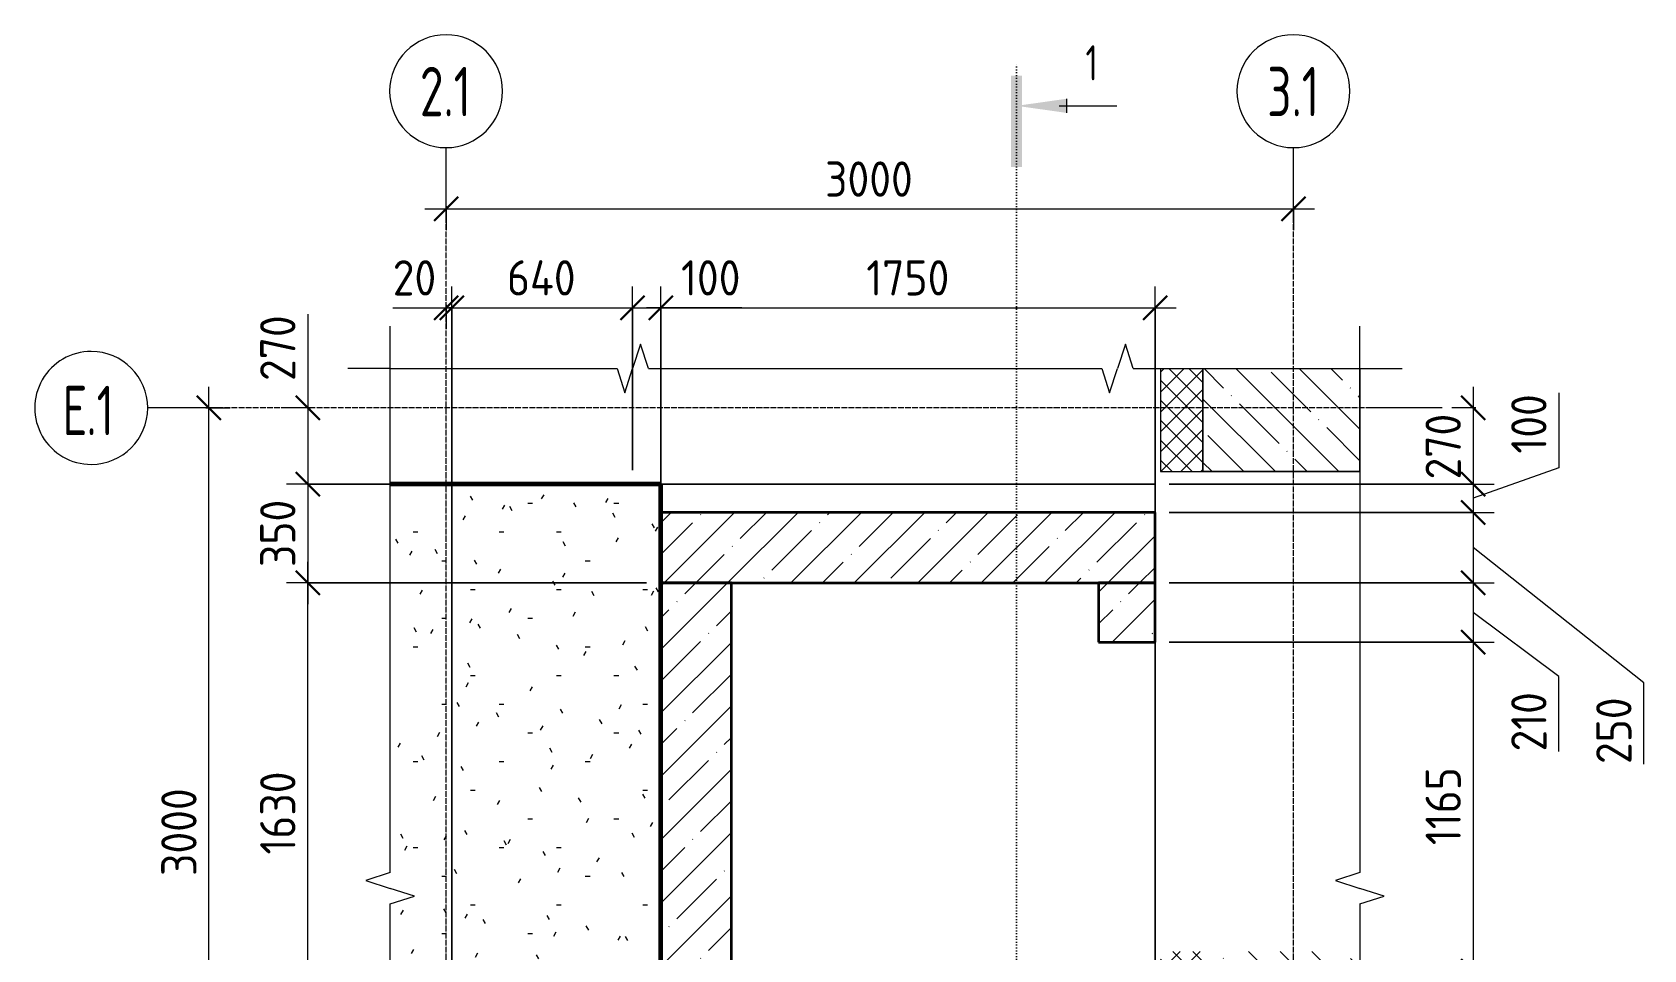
# Model space of a CAD drawing. Header units: millimetres. Extents: x 539 to 57753, y -5039 to 49726.
# Drawn here: x 10641 to 16346, y 46475 to 49726 of the extents above; entities that cross this region are included whole.
import ezdxf

# ---------------------------------------------------------------- set-up
doc = ezdxf.new("R2010")
doc.units = ezdxf.units.MM
doc.linetypes.add('02 Штрихпунктирная _20 мм_', pattern=[25, 20, -2.5, 0, -2.5])
doc.linetypes.add('04 Пунктир 10мм', pattern=[10, 0, -10])
for name, color, linetype, lineweight in [('AA_Dim', 7, 'Continuous', 9), ('AA_Dim-50', 7, 'Continuous', 9), ('AA_Linii', 7, 'Continuous', 9), ('AA_Oformlenie', 7, 'Continuous', 9), ('AA_Razrez', 7, 'Continuous', 9), ('AA_Vinoska', 7, 'Continuous', 9), ('AF_Element', 7, 'Continuous', 20), ('AF_Element_Грунт', 253, 'Continuous', 20), ('AF_Perekritie_Опалубка', 253, 'Continuous', 20), ('AF_Stena', 7, 'Continuous', 60), ('AF_Stena_Опалубка', 253, 'Continuous', 20), ('KR_Fundament', 7, 'Continuous', 20), ('Оси', 7, 'Continuous', 9)]:
    doc.layers.add(name, color=color, linetype=linetype, lineweight=lineweight)
doc.styles.add('ISOCPEUR', font='isocpeur.ttf', dxfattribs={"width": 0.7, "height": 175})
doc.styles.add('ISOCPEUR_1', font='isocpeur.ttf', dxfattribs={"width": 0.7, "height": 125})
doc.styles.add('ISOCPEUR_3', font='isocpeur.ttf', dxfattribs={"width": 0.9, "height": 125})
doc.dimstyles.new('00_Точн_3_знака__прозр_', dxfattribs={"dimscale": 304.8, "dimtxt": 124.497647, "dimasz": 0.278871, "dimexe": 0.246063, "dimexo": 0.164042, "dimgap": 0.016404, "dimtad": 1, "dimdec": 3, "dimrnd": 0.001, "dimdsep": 46, "dimtxsty": 'ISOCPEUR_3', "dimblk1": 'OBLIQUE', "dimblk2": 'OBLIQUE', "dimsah": 1, "dimcen": 0.09, "dimdle": 0.246063, "dimazin": 0, "dimtfac": 1, "dimtdec": 4, "dimtix": 1, "dimtmove": 1, "dimatfit": 3, "dimfxl": 1, "dimtvp": 1, "dimtolj": 1, "dimtzin": 0, "dimlwd": 18, "dimlwe": 18, "dimarcsym": 2})
doc.dimstyles.new('00_Точн_3_знака__прозр__1', dxfattribs={"dimscale": 304.8, "dimtxt": 124.497647, "dimasz": 0.278871, "dimexe": 0.246063, "dimexo": 0.164042, "dimgap": 0.016404, "dimtad": 1, "dimdec": 3, "dimrnd": 0.001, "dimdsep": 46, "dimtxsty": 'ISOCPEUR_3', "dimblk1": 'OBLIQUE', "dimblk2": 'OBLIQUE', "dimsah": 1, "dimcen": 0.09, "dimdle": 0.246063, "dimazin": 0, "dimtfac": 1, "dimtdec": 4, "dimtix": 1, "dimtmove": 0, "dimatfit": 3, "dimfxl": 1, "dimtvp": 1, "dimtolj": 1, "dimtzin": 0, "dimlwd": 18, "dimlwe": 18, "dimarcsym": 2})
pattern_1 = [(45, (9105.69, 0), (-112.2532, 112.2532), []), (45, (9217.94, 0), (-112.2532, 112.2532), [198.438, -39.688, 1.676, -38.011])]

# ---------------------------------------------------------------- blocks, each defined once
blk = doc.blocks.new('грунт2 - грунт1-3847967-Схема расположения вертикальных конструкций на отм_ -2_570 в_о Г_1-Е_1_2_1-3_1')
at = {"layer": 'AF_Element', "lineweight": 9}
h = blk.add_hatch(dxfattribs=at)
h.set_pattern_fill('FP_4', color=256, style=0, pattern_type=2)
h.set_pattern_definition([(0, (0, 0), (406.4, 101.6), [16.764, -288.036, 16.764, -288.036, -1625.6]), (0, (0, 0), (406.4, 101.6), [-609.6, 16.764, -592.836, 16.764, -288.036, -711.2]), (0, (0, 0), (406.4, 101.6), [-1524, 16.764, -186.436, 16.764, -491.236]), (120, (152.4, 50.8), (-291.18818, 301.15272), [16.764, -288.036, 16.764, -288.036, -1625.6]), (120, (152.4, 50.8), (-291.18818, 301.15272), [-609.6, 16.764, -592.836, 16.764, -288.036, -711.2]), (120, (152.4, 50.8), (-291.18818, 301.15272), [-1524, 16.764, -186.436, 16.764, -491.236]), (240, (203.2, 254), (-115.21182, -402.75272), [16.764, -288.036, 16.764, -288.036, -1625.6]), (240, (203.2, 254), (-115.21182, -402.75272), [-609.6, 16.764, -592.836, 16.764, -288.036, -711.2]), (240, (203.2, 254), (-115.21182, -402.75272), [-1524, 16.764, -186.436, 16.764, -491.236])])
h.paths.add_polyline_path([(3760.1, 43315), (3760.1, 48125), (2802.1, 48125), (2802.1, 46749.3), (2841.4, 46749.3), (2841.4, 46693), (2802.1, 46693), (2888.7, 46665.5), (2802.1, 46638), (2802.1, 43315), (3120.1, 43315)])
at = {"layer": 'AF_Element', "lineweight": 60}
for p, q in [((3760.1, 48125), (2802.1, 48125)), ((3760.1, 43315), (3760.1, 48125)), ((3120.1, 43315), (3760.1, 43315))]:
    blk.add_line(p, q, dxfattribs=at)
at = {"layer": 'AF_Element'}
for p in [(3760.1, 48125), (5510.1, 43315)]:
    blk.add_line(p, (5510.1, 48125), dxfattribs=at)
blk = doc.blocks.new('011_Прямоугольник обрыва _ЭлУзла_ - 011_Прямоугольник обрыва _ЭлУзла_-3702531-Схема расположения вертикальных конструкций на отм_ -2_570 в_о Г_1-Е_1_2_1-3_1')
at = {"layer": 'AA_Oformlenie'}
for p, q in [((0, -1785.4), (0, 0)), ((0, 0), (803.3, 0)), ((914.6, 0), (2519.8, 0)), ((2631.1, 0), (3433.1, 0)), ((3433.1, 0), (3433.1, -1785.4)), ((0, -5468.8), (0, -1896.7)), ((3433.1, -1896.7), (3433.1, -5468.8)), ((0, -7366.8), (0, -5580.1)), ((3433.1, -5580.1), (3433.1, -7366.8)), ((803.3, -7366.8), (0, -7366.8)), ((2519.8, -7366.8), (914.6, -7366.8)), ((3433.1, -7366.8), (2631.1, -7366.8))]:
    blk.add_line(p, q, dxfattribs=at)
blk = doc.blocks.new('Ось сетки - d_4мм-2765513-Схема расположения вертикальных конструкций на отм_ -2_570 в_о Г_1-Е_1_2_1-3_1')
at = {"layer": 'Оси'}
for start, end in [(360, 180), (360, 180), (180, 360), (180, 360)]:
    blk.add_arc((0, 0), 4, start, end, dxfattribs=at)
blk = doc.blocks.new('Разрез - Номер узла_ сзади-394133-Схема расположения вертикальных конструкций на отм_ -2_570 в_о Г_1-Е_1_2_1-3_1')
at = {"layer": 'AA_Razrez'}
for points in [[(7.33, 0.4), (7.33, -0.39), (0.87, -0.39), (0.87, 0.4)], [(3.5, -3.53), (2.5, -3.53), (3, 0)]]:
    blk.add_hatch(color=256, dxfattribs=at).paths.add_polyline_path(points)
for p, q in [((3, -3), (3, -7.1)), ((2.5, -3.53), (3.5, -3.53))]:
    blk.add_line(p, q, dxfattribs=at)
blk = doc.blocks.new('DIMBLOCK42-Схема расположения вертикальных конструкций на отм_ -2_570 в_о Г_1-Е_1_2_1-3_1')
at = {"layer": 'AA_Dim-50', "lineweight": 30}
for p, q in [((12105.8, 49100), (12148.3, 49142.5)), ((15105.8, 49100), (15148.3, 49142.5)), ((12105.8, 49100), (12063.3, 49057.5)), ((15105.8, 49100), (15063.3, 49057.5))]:
    blk.add_line(p, q, dxfattribs=at)
at = {"layer": 'AA_Dim-50', "lineweight": 18}
for p, q in [((12030.8, 49100), (15180.8, 49100)), ((12105.8, 49110.1), (12105.8, 49025)), ((12105.8, 49100), (12105.8, 49110.1)), ((15105.8, 49110.1), (15105.8, 49025)), ((15105.8, 49100), (15105.8, 49110.1))]:
    blk.add_line(p, q, dxfattribs=at)
at = {"layer": 'AA_Dim-50', "color": 0, "lineweight": 18, "insert": (13447.7, 49268.3), "char_height": 125, "width": 379.239, "attachment_point": 1, "line_spacing_factor": 1.149209, "style": 'ISOCPEUR_3'}
blk.add_mtext('3000', dxfattribs=at)
blk = doc.blocks.new('_Oblique')
at = {"color": 0, "linetype": 'ByBlock', "lineweight": -2}
blk.add_line((-0.5, -0.5), (0.5, 0.5), dxfattribs=at)
blk = doc.blocks.new('DIMBLOCK44-Схема расположения вертикальных конструкций на отм_ -2_570 в_о Г_1-Е_1_2_1-3_1')
at = {"layer": 'AA_Dim-50', "lineweight": 18}
for p, q in [((11265.8, 45395), (11265.8, 48470)), ((11255.7, 48395), (11340.8, 48395)), ((11265.8, 48395), (11255.7, 48395)), ((11255.7, 45395), (11340.8, 45395)), ((11265.8, 45395), (11255.7, 45395))]:
    blk.add_line(p, q, dxfattribs=at)
at = {"layer": 'AA_Dim-50', "lineweight": 30}
for p, q in [((11265.8, 48395), (11223.3, 48437.5)), ((11265.8, 48395), (11308.3, 48352.5)), ((11265.8, 45395), (11223.3, 45437.5)), ((11265.8, 45395), (11308.3, 45352.5))]:
    blk.add_line(p, q, dxfattribs=at)
at = {"layer": 'AA_Dim-50', "color": 0, "lineweight": 18, "insert": (11097.5, 46737), "char_height": 125, "width": 379.239, "attachment_point": 1, "rotation": 90, "line_spacing_factor": 1.149209, "style": 'ISOCPEUR_3'}
blk.add_mtext('3000', dxfattribs=at)
blk = doc.blocks.new('DIMBLOCK46-Схема расположения вертикальных конструкций на отм_ -2_570 в_о Г_1-Е_1_2_1-3_1')
at = {"layer": 'AA_Dim-50', "lineweight": 30}
for p, q in [((11615.8, 47775), (11573.3, 47817.5)), ((11615.8, 47775), (11658.3, 47732.5)), ((11615.8, 46145), (11573.3, 46187.5)), ((11615.8, 46145), (11658.3, 46102.5))]:
    blk.add_line(p, q, dxfattribs=at)
at = {"layer": 'AA_Dim-50', "lineweight": 18}
for p, q in [((11615.8, 46145), (11615.8, 47850)), ((12815.8, 47775), (11540.8, 47775)), ((11615.8, 47775), (12815.8, 47775)), ((12815.8, 46145), (11540.8, 46145)), ((11615.8, 46145), (12815.8, 46145))]:
    blk.add_line(p, q, dxfattribs=at)
at = {"layer": 'AA_Dim-50', "color": 0, "lineweight": 18, "insert": (11447.5, 46812.8), "char_height": 125, "width": 353.382, "attachment_point": 1, "rotation": 90, "line_spacing_factor": 1.149209, "style": 'ISOCPEUR_3'}
blk.add_mtext('1630', dxfattribs=at)
blk = doc.blocks.new('DIMBLOCK47-Схема расположения вертикальных конструкций на отм_ -2_570 в_о Г_1-Е_1_2_1-3_1')
at = {"layer": 'AA_Dim-50', "lineweight": 30}
for p, q in [((11615.8, 48125), (11573.3, 48167.5)), ((11615.8, 48125), (11658.3, 48082.5)), ((11615.8, 47775), (11573.3, 47817.5)), ((11615.8, 47775), (11658.3, 47732.5))]:
    blk.add_line(p, q, dxfattribs=at)
at = {"layer": 'AA_Dim-50', "lineweight": 18}
for p, q in [((11615.8, 48200), (11615.8, 47700)), ((12715.8, 48125), (11540.8, 48125)), ((11615.8, 48125), (12715.8, 48125)), ((12815.8, 47775), (11540.8, 47775)), ((11615.8, 47775), (12815.8, 47775))]:
    blk.add_line(p, q, dxfattribs=at)
at = {"layer": 'AA_Dim-50', "color": 0, "lineweight": 18, "insert": (11447.5, 47831.5), "char_height": 125, "width": 284.429, "attachment_point": 1, "rotation": 90, "line_spacing_factor": 1.149209, "style": 'ISOCPEUR_3'}
blk.add_mtext('350', dxfattribs=at)
blk = doc.blocks.new('DIMBLOCK48-Схема расположения вертикальных конструкций на отм_ -2_570 в_о Г_1-Е_1_2_1-3_1')
at = {"layer": 'AA_Dim-50', "lineweight": 18}
for p, q in [((11615.8, 48727.4), (11615.8, 48440.4)), ((11615.8, 48470), (11615.8, 48050)), ((11615.8, 48440.4), (11615.8, 48260)), ((11625.9, 48395), (11540.8, 48395)), ((11615.8, 48395), (11625.9, 48395)), ((12715.8, 48125), (11540.8, 48125)), ((11615.8, 48125), (12715.8, 48125))]:
    blk.add_line(p, q, dxfattribs=at)
at = {"layer": 'AA_Dim-50', "lineweight": 30}
for p, q in [((11615.8, 48395), (11573.3, 48437.5)), ((11615.8, 48395), (11658.3, 48352.5)), ((11615.8, 48125), (11573.3, 48167.5)), ((11615.8, 48125), (11658.3, 48082.5))]:
    blk.add_line(p, q, dxfattribs=at)
at = {"layer": 'AA_Dim-50', "color": 0, "lineweight": 18, "insert": (11447.5, 48490.4), "char_height": 125, "width": 284.429, "attachment_point": 1, "rotation": 90, "line_spacing_factor": 1.149209, "style": 'ISOCPEUR_3'}
blk.add_mtext('270', dxfattribs=at)
blk = doc.blocks.new('DIMBLOCK49-Схема расположения вертикальных конструкций на отм_ -2_570 в_о Г_1-Е_1_2_1-3_1')
at = {"layer": 'AA_Dim-50', "lineweight": 18}
for p, q in [((12865.8, 47825), (12865.8, 48825)), ((14615.8, 48075), (14615.8, 48825)), ((12790.8, 48750), (14690.8, 48750)), ((12865.8, 48750), (12865.8, 47825)), ((14615.8, 48750), (14615.8, 48075))]:
    blk.add_line(p, q, dxfattribs=at)
at = {"layer": 'AA_Dim-50', "lineweight": 30}
for p, q in [((12865.8, 48750), (12908.3, 48792.5)), ((14615.8, 48750), (14658.3, 48792.5)), ((12865.8, 48750), (12823.3, 48707.5)), ((14615.8, 48750), (14573.3, 48707.5))]:
    blk.add_line(p, q, dxfattribs=at)
at = {"layer": 'AA_Dim-50', "color": 0, "lineweight": 18, "insert": (13593.5, 48918.3), "char_height": 125, "width": 353.382, "attachment_point": 1, "line_spacing_factor": 1.149209, "style": 'ISOCPEUR_3'}
blk.add_mtext('1750', dxfattribs=at)
blk = doc.blocks.new('DIMBLOCK50-Схема расположения вертикальных конструкций на отм_ -2_570 в_о Г_1-Е_1_2_1-3_1')
at = {"layer": 'AA_Dim-50', "lineweight": 18}
for p, q in [((15741.8, 48470), (15741.8, 48125)), ((15751.9, 48395), (15666.8, 48395)), ((15741.8, 48395), (15751.9, 48395)), ((14665.8, 48125), (15816.8, 48125)), ((15741.8, 48125), (14665.8, 48125))]:
    blk.add_line(p, q, dxfattribs=at)
at = {"layer": 'AA_Dim-50', "lineweight": 30}
for p, q in [((15741.8, 48395), (15699.3, 48437.5)), ((15741.8, 48395), (15784.3, 48352.5)), ((15741.8, 48125), (15699.3, 48167.5)), ((15741.8, 48125), (15784.3, 48082.5))]:
    blk.add_line(p, q, dxfattribs=at)
at = {"layer": 'AA_Dim-50', "color": 0, "lineweight": 18, "insert": (15573.5, 48141.5), "char_height": 125, "width": 284.429, "attachment_point": 1, "rotation": 90, "line_spacing_factor": 1.149209, "style": 'ISOCPEUR_3'}
blk.add_mtext('270', dxfattribs=at)
blk = doc.blocks.new('DIMBLOCK51-Схема расположения вертикальных конструкций на отм_ -2_570 в_о Г_1-Е_1_2_1-3_1')
at = {"layer": 'AA_Dim-50', "lineweight": 18}
for p, q in [((16045.1, 48448.6), (16045.1, 48183.1)), ((16045.1, 48183.1), (15741.8, 48075)), ((14665.8, 48125), (15816.8, 48125)), ((15741.8, 48125), (14665.8, 48125)), ((15741.8, 48125), (15741.8, 48025)), ((14665.8, 48025), (15816.8, 48025)), ((15741.8, 48025), (14665.8, 48025))]:
    blk.add_line(p, q, dxfattribs=at)
at = {"layer": 'AA_Dim-50', "lineweight": 30}
for p, q in [((15741.8, 48125), (15699.3, 48167.5)), ((15741.8, 48125), (15784.3, 48082.5)), ((15741.8, 48025), (15699.3, 48067.5)), ((15741.8, 48025), (15784.3, 47982.5))]:
    blk.add_line(p, q, dxfattribs=at)
at = {"layer": 'AA_Dim-50', "color": 0, "lineweight": 18, "insert": (15876.8, 48233.1), "char_height": 125, "width": 258.572, "attachment_point": 1, "rotation": 90, "line_spacing_factor": 1.149209, "style": 'ISOCPEUR_3'}
blk.add_mtext('100', dxfattribs=at)
blk = doc.blocks.new('DIMBLOCK52-Схема расположения вертикальных конструкций на отм_ -2_570 в_о Г_1-Е_1_2_1-3_1')
at = {"layer": 'AA_Dim-50', "lineweight": 30}
for p, q in [((15741.8, 48025), (15699.3, 48067.5)), ((15741.8, 48025), (15784.3, 47982.5)), ((15741.8, 47775), (15699.3, 47817.5)), ((15741.8, 47775), (15784.3, 47732.5))]:
    blk.add_line(p, q, dxfattribs=at)
at = {"layer": 'AA_Dim-50', "lineweight": 18}
for p, q in [((14665.8, 48025), (15816.8, 48025)), ((15741.8, 48025), (14665.8, 48025)), ((15741.8, 48025), (15741.8, 47775)), ((16346.1, 47420.6), (15741.8, 47900)), ((14665.8, 47775), (15816.8, 47775)), ((15741.8, 47775), (14665.8, 47775)), ((16346.1, 47133.5), (16346.1, 47420.6))]:
    blk.add_line(p, q, dxfattribs=at)
at = {"layer": 'AA_Dim-50', "color": 0, "lineweight": 18, "insert": (16177.8, 47133.5), "char_height": 125, "width": 284.429, "attachment_point": 1, "rotation": 90, "line_spacing_factor": 1.149209, "style": 'ISOCPEUR_3'}
blk.add_mtext('250', dxfattribs=at)
blk = doc.blocks.new('DIMBLOCK53-Схема расположения вертикальных конструкций на отм_ -2_570 в_о Г_1-Е_1_2_1-3_1')
at = {"layer": 'AA_Dim-50', "lineweight": 30}
for p, q in [((15741.8, 47775), (15699.3, 47817.5)), ((15741.8, 47775), (15784.3, 47732.5)), ((15741.8, 47565), (15699.3, 47607.5)), ((15741.8, 47565), (15784.3, 47522.5))]:
    blk.add_line(p, q, dxfattribs=at)
at = {"layer": 'AA_Dim-50', "lineweight": 18}
for p, q in [((14665.8, 47775), (15816.8, 47775)), ((15741.8, 47775), (14665.8, 47775)), ((15741.8, 47775), (15741.8, 47565)), ((16045.1, 47443.3), (15741.8, 47670)), ((14665.8, 47565), (15816.8, 47565)), ((15741.8, 47565), (14665.8, 47565)), ((16045.1, 47177.8), (16045.1, 47443.3))]:
    blk.add_line(p, q, dxfattribs=at)
at = {"layer": 'AA_Dim-50', "color": 0, "lineweight": 18, "insert": (15876.8, 47177.8), "char_height": 125, "width": 258.572, "attachment_point": 1, "rotation": 90, "line_spacing_factor": 1.149209, "style": 'ISOCPEUR_3'}
blk.add_mtext('210', dxfattribs=at)
blk = doc.blocks.new('DIMBLOCK54-Схема расположения вертикальных конструкций на отм_ -2_570 в_о Г_1-Е_1_2_1-3_1')
at = {"layer": 'AA_Dim-50', "lineweight": 30}
for p, q in [((15741.8, 47565), (15699.3, 47607.5)), ((15741.8, 47565), (15784.3, 47522.5)), ((15741.8, 46400), (15699.3, 46442.5)), ((15741.8, 46400), (15784.3, 46357.5))]:
    blk.add_line(p, q, dxfattribs=at)
at = {"layer": 'AA_Dim-50', "lineweight": 18}
for p, q in [((14665.8, 47565), (15816.8, 47565)), ((15741.8, 47565), (14665.8, 47565)), ((15741.8, 47565), (15741.8, 46400)), ((14665.8, 46400), (15816.8, 46400)), ((15741.8, 46400), (14665.8, 46400))]:
    blk.add_line(p, q, dxfattribs=at)
at = {"layer": 'AA_Dim-50', "color": 0, "lineweight": 18, "insert": (15573.5, 46846), "char_height": 125, "width": 327.525, "attachment_point": 1, "rotation": 90, "line_spacing_factor": 1.149209, "style": 'ISOCPEUR_3'}
blk.add_mtext('1165', dxfattribs=at)
blk = doc.blocks.new('DIMBLOCK67-Схема расположения вертикальных конструкций на отм_ -2_570 в_о Г_1-Е_1_2_1-3_1')
at = {"layer": 'AA_Dim-50', "lineweight": 30}
for p, q in [((12105.8, 48750), (12148.3, 48792.5)), ((12125.8, 48750), (12168.3, 48792.5)), ((12105.8, 48750), (12063.3, 48707.5)), ((12125.8, 48750), (12083.3, 48707.5))]:
    blk.add_line(p, q, dxfattribs=at)
at = {"layer": 'AA_Dim-50', "lineweight": 18}
for p, q in [((12125.8, 43465), (12125.8, 48825)), ((11916.9, 48750), (12125, 48750)), ((12030.8, 48750), (12125.8, 48750)), ((12105.8, 48760.1), (12105.8, 48675)), ((12105.8, 48750), (12105.8, 48760.1)), ((12125, 48750), (12115.8, 48750)), ((12125.8, 48750), (12125.8, 43465))]:
    blk.add_line(p, q, dxfattribs=at)
at = {"layer": 'AA_Dim-50', "color": 0, "lineweight": 18, "insert": (11916.9, 48918.3), "char_height": 125, "width": 189.619, "attachment_point": 1, "line_spacing_factor": 1.149209, "style": 'ISOCPEUR_3'}
blk.add_mtext('20', dxfattribs=at)
blk = doc.blocks.new('DIMBLOCK68-Схема расположения вертикальных конструкций на отм_ -2_570 в_о Г_1-Е_1_2_1-3_1')
at = {"layer": 'AA_Dim-50', "lineweight": 18}
for p, q in [((12125.8, 43465), (12125.8, 48825)), ((12765.8, 48175), (12765.8, 48825)), ((12125.8, 48750), (12840.8, 48750)), ((12125.8, 48750), (12125.8, 43465)), ((12765.8, 48750), (12765.8, 48175))]:
    blk.add_line(p, q, dxfattribs=at)
at = {"layer": 'AA_Dim-50', "lineweight": 30}
for p, q in [((12125.8, 48750), (12168.3, 48792.5)), ((12765.8, 48750), (12808.3, 48792.5)), ((12125.8, 48750), (12083.3, 48707.5)), ((12765.8, 48750), (12723.3, 48707.5))]:
    blk.add_line(p, q, dxfattribs=at)
at = {"layer": 'AA_Dim-50', "color": 0, "lineweight": 18, "insert": (12321.3, 48918.3), "char_height": 125, "width": 298.794, "attachment_point": 1, "line_spacing_factor": 1.149209, "style": 'ISOCPEUR_3'}
blk.add_mtext('640', dxfattribs=at)
blk = doc.blocks.new('DIMBLOCK69-Схема расположения вертикальных конструкций на отм_ -2_570 в_о Г_1-Е_1_2_1-3_1')
at = {"layer": 'AA_Dim-50', "lineweight": 18}
for p, q in [((12765.8, 48175), (12765.8, 48825)), ((12865.8, 47825), (12865.8, 48825)), ((12690.8, 48750), (12940.8, 48750)), ((12765.8, 48750), (12765.8, 48175)), ((12887.6, 48750), (12815.8, 48750)), ((12865.8, 48750), (12865.8, 47825)), ((13153.1, 48750), (12887.6, 48750))]:
    blk.add_line(p, q, dxfattribs=at)
at = {"layer": 'AA_Dim-50', "lineweight": 30}
for p, q in [((12765.8, 48750), (12808.3, 48792.5)), ((12865.8, 48750), (12908.3, 48792.5)), ((12765.8, 48750), (12723.3, 48707.5)), ((12865.8, 48750), (12823.3, 48707.5))]:
    blk.add_line(p, q, dxfattribs=at)
at = {"layer": 'AA_Dim-50', "color": 0, "lineweight": 18, "insert": (12937.6, 48918.3), "char_height": 125, "width": 258.572, "attachment_point": 1, "line_spacing_factor": 1.149209, "style": 'ISOCPEUR_3'}
blk.add_mtext('100', dxfattribs=at)

msp = doc.modelspace()

# ---------------------------------------------------------------- hatches: boundary and pattern name
at = {"layer": 'AA_Oformlenie'}
h = msp.add_hatch(dxfattribs=at)
h.set_pattern_fill('FP_2', color=250, style=0, pattern_type=2)
h.set_pattern_definition([(45, (9105.69, 0), (-35.35534, 35.35534), []), (135, (9105.69, 0), (-35.35534, -35.35534), [])])
h.paths.add_polyline_path([(14635.571, 41167.8759), (14785.5707, 41167.8759), (14785.5707, 46469.7099), (14635.571, 46469.7099), (14635.571, 41873.2391)])
h.paths.add_polyline_path([(14785.5707, 48169.71), (14785.5707, 48534.7099), (14635.5707, 48534.7099), (14635.5707, 48169.71)])
h = msp.add_hatch(dxfattribs=at)
h.set_pattern_fill('FP_1', color=250, style=0, pattern_type=2)
h.set_pattern_definition([(135, (9105.69, 0), (-112.2532, -112.2532), []), (135, (9217.94, 0), (-112.2532, -112.2532), [198.438, -39.688, 1.676, -38.011])])
h.paths.add_polyline_path([(15340.9342, 41167.8759), (15340.9342, 42954.5844), (15300.7787, 42954.5844), (15300.7787, 43009.5844), (15340.9342, 43009.5844), (15254.284, 43037.7388), (15340.9342, 43065.8931), (15340.9342, 46469.7099), (14785.5707, 46469.7099), (14785.5707, 41167.8759)])
h.paths.add_polyline_path([(14785.5707, 48169.71), (15340.9342, 48169.71), (15340.9342, 48534.7099), (14785.5707, 48534.7099)])
at = {"layer": 'AF_Stena', "lineweight": 9}
h = msp.add_hatch(dxfattribs=at)
h.set_pattern_fill('FP_3', color=256, style=0, pattern_type=2)
h.set_pattern_definition(pattern_1)
h.paths.add_polyline_path([(12865.7537, 47774.9997), (14615.7534, 47774.9997), (14615.7534, 48024.9997), (12865.7537, 48024.9997)])
h = msp.add_hatch(dxfattribs=at)
h.set_pattern_fill('FP_3', color=256, style=0, pattern_type=2)
h.set_pattern_definition(pattern_1)
h.paths.add_polyline_path([(13115.7537, 46145), (13115.7537, 47774.9997), (12865.7537, 47774.9997), (12865.7537, 46165), (13065.7537, 46165), (13065.7537, 46145)])
h = msp.add_hatch(dxfattribs=at)
h.set_pattern_fill('FP_3', color=256, style=0, pattern_type=2)
h.set_pattern_definition(pattern_1)
h.paths.add_polyline_path([(14415.7534, 46165), (14615.7534, 46165), (14615.7534, 46400), (14415.7534, 46400)])
h.paths.add_polyline_path([(14615.7534, 47565), (14615.7534, 47774.9997), (14415.7534, 47774.9997), (14415.7534, 47565)])

# ---------------------------------------------------------------- linework, layer by layer
at = {"layer": 'AA_Linii'}
for p, q in [((14635.5707, 48534.7099), (14635.5707, 48169.7099)), ((14635.5707, 48534.7099), (14635.5707, 48169.7099)), ((14785.5707, 48169.7099), (14785.5707, 48534.7099)), ((14785.5707, 48534.7099), (14785.5707, 48169.71)), ((14785.5707, 48169.7099), (14785.5707, 48534.7099)), ((15340.9342, 48169.71), (15340.9342, 48534.7099)), ((14635.5707, 48169.7099), (14785.5707, 48169.7099)), ((14635.5707, 48169.7099), (14785.5707, 48169.7099)), ((14785.5707, 48169.71), (15340.9342, 48169.71)), ((15340.9342, 48169.71), (14785.5707, 48169.71))]:
    msp.add_line(p, q, dxfattribs=at)
at = {"layer": 'AA_Razrez', "linetype": '04 Пунктир 10мм'}
msp.add_line((14125.8608, 40068.6987), (14125.8608, 49615.2388), dxfattribs=at)
at = {"layer": 'AA_Vinoska'}
for p, q in [((11907.8333, 48534.7099), (11907.8333, 48684.7099)), ((15340.9342, 48534.7099), (15340.9342, 48684.7099)), ((12794.2629, 48621.3601), (12766.1085, 48534.7099)), ((12822.4172, 48534.7099), (12794.2629, 48621.3601)), ((14510.8133, 48621.3601), (14482.659, 48534.7099)), ((14538.9676, 48534.7099), (14510.8133, 48621.3601)), ((11907.8333, 48534.7099), (11757.8333, 48534.7099)), ((12711.1085, 48534.7099), (12738.6085, 48448.1074)), ((12738.6085, 48448.1074), (12766.1085, 48534.7099)), ((14427.659, 48534.7099), (14455.159, 48448.1074)), ((14455.159, 48448.1074), (14482.659, 48534.7099)), ((15340.9342, 48534.7099), (15490.9342, 48534.7099)), ((11907.8333, 46749.3101), (11821.1832, 46721.1558)), ((15340.9342, 46749.3101), (15254.284, 46721.1558)), ((11821.1832, 46721.1558), (11907.8333, 46693.0014)), ((11994.4359, 46665.5014), (11907.8333, 46693.0014)), ((15254.284, 46721.1558), (15340.9342, 46693.0014)), ((15427.5367, 46665.5014), (15340.9342, 46693.0014)), ((11907.8333, 46638.0014), (11994.4359, 46665.5014)), ((15340.9342, 46638.0014), (15427.5367, 46665.5014))]:
    msp.add_line(p, q, dxfattribs=at)
at = {"layer": 'AF_Perekritie_Опалубка'}
for p, q in [((12765.7537, 48124.9997), (14615.7534, 48124.9997)), ((14615.7534, 48124.9997), (12765.7537, 48124.9997)), ((14615.7534, 48124.9997), (14615.7534, 41364.9999)), ((14615.7534, 41364.9999), (14615.7534, 48124.9997))]:
    msp.add_line(p, q, dxfattribs=at)
at = {"layer": 'AF_Stena_Опалубка', "lineweight": 35}
for p, q in [((14615.7534, 48024.9997), (12865.7537, 48024.9997)), ((12865.7537, 48024.9997), (12865.7537, 47774.9997)), ((14615.7534, 47774.9997), (14615.7534, 48024.9997)), ((12865.7537, 47774.9997), (14615.7534, 47774.9997)), ((12865.7537, 47774.9997), (12865.7537, 46145)), ((13115.7537, 47774.9997), (12865.7537, 47774.9997)), ((13115.7537, 46145), (13115.7537, 47774.9997)), ((14415.7534, 47774.9997), (14415.7534, 47565)), ((14615.7534, 47774.9997), (14415.7534, 47774.9997)), ((14615.7534, 47565), (14615.7534, 47774.9997)), ((14415.7534, 47565), (14615.7534, 47565))]:
    msp.add_line(p, q, dxfattribs=at)
at = {"layer": 'KR_Fundament'}
for p, q in [((12865.7537, 43314.9999), (12865.7537, 48024.9997)), ((12865.7537, 48024.9997), (14615.7534, 48024.9997)), ((14615.7534, 48024.9997), (12865.7537, 48024.9997)), ((12865.7537, 48024.9997), (12865.7537, 43314.9999)), ((14615.7534, 48024.9997), (14615.7534, 41365.0004)), ((14615.7534, 41365.0004), (14615.7534, 48024.9997))]:
    msp.add_line(p, q, dxfattribs=at)
at = {"layer": 'Оси'}
for p, q in [((12105.7534, 49067.1614), (12105.7534, 49317.1614)), ((15105.7534, 49067.1614), (15105.7534, 49317.1614)), ((11299.5304, 48395), (11049.5304, 48395)), ((15632.6791, 48395), (15382.6791, 48395))]:
    msp.add_line(p, q, dxfattribs=at)
at = {"layer": 'Оси', "linetype": '02 Штрихпунктирная _20 мм_'}
for p, q in [((12105.7534, 41144.0677), (12105.7534, 49067.1614)), ((15105.7534, 41144.0677), (15105.7534, 49067.1614)), ((15382.6791, 48395), (11299.5304, 48395))]:
    msp.add_line(p, q, dxfattribs=at)

# ---------------------------------------------------------------- block references
at = {"layer": 'AA_Oformlenie'}
msp.add_blockref('011_Прямоугольник обрыва _ЭлУзла_ - 011_Прямоугольник обрыва _ЭлУзла_-3702531-Схема расположения вертикальных конструкций на отм_ -2_570 в_о Г_1-Е_1_2_1-3_1', (11907.8333, 48534.7099), dxfattribs=at)
at = {"layer": 'AA_Razrez', "extrusion": (0, 0, -1), "xscale": 49.99999999999998, "yscale": 49.99999999999998, "zscale": 49.99999999999998, "rotation": 270.0000000000002}
msp.add_blockref('Разрез - Номер узла_ сзади-394133-Схема расположения вертикальных конструкций на отм_ -2_570 в_о Г_1-Е_1_2_1-3_1', (-14125.8608, 49615.2388), dxfattribs=at)
at = {"layer": 'AF_Element_Грунт'}
msp.add_blockref('грунт2 - грунт1-3847967-Схема расположения вертикальных конструкций на отм_ -2_570 в_о Г_1-Е_1_2_1-3_1', (9105.6918, 0), dxfattribs=at)
at = {"layer": 'Оси', "xscale": 49.99999999999998, "yscale": 49.99999999999998, "zscale": 49.99999999999998}
for p in [(12105.7534, 49517.1614), (15105.7534, 49517.1614)]:
    msp.add_blockref('Ось сетки - d_4мм-2765513-Схема расположения вертикальных конструкций на отм_ -2_570 в_о Г_1-Е_1_2_1-3_1', p, dxfattribs=at)
at = {"layer": 'Оси', "xscale": 49.99999999999998, "yscale": 49.99999999999998, "zscale": 49.99999999999998, "rotation": 89.99999999999979}
msp.add_blockref('Ось сетки - d_4мм-2765513-Схема расположения вертикальных конструкций на отм_ -2_570 в_о Г_1-Е_1_2_1-3_1', (10849.5304, 48395), dxfattribs=at)

# ---------------------------------------------------------------- texts
at = {"layer": 'AA_Razrez', "insert": (14369.6673, 49680.1621), "char_height": 125, "width": 53.312219, "attachment_point": 1, "style": 'ISOCPEUR_1'}
msp.add_mtext('\\fISOCPEUR|b0|i0|c204|p34|;\\W.7;1', dxfattribs=at)
at = {"layer": 'Оси', "char_height": 175, "attachment_point": 1, "style": 'ISOCPEUR'}
for s, insert, width in [('2.1', (12013.1131, 49603.3343), 224.4725), ('3.1', (15013.1131, 49603.3343), 224.4725), ('\\fISOCPEUR|b0|i0|c204|p34|;\\W.7;Е', (10746.9169, 48473.519), 103.818531), ('.1', (10832.5757, 48473.519), 120.653969)]:
    msp.add_mtext(s, dxfattribs=dict(at, insert=insert, width=width))

# ---------------------------------------------------------------- dimensions: what is measured, and where the dimension line sits
at = {"layer": 'AA_Dim', "lineweight": 18}
for base, p1, p2, override, picture, middle in [((15105.7534, 49099.9938), (12105.7534, 49160.0979), (15105.7534, 49160.0979), {"dimpost": '<>', "dimfxl": 3000}, 'DIMBLOCK42-Схема расположения вертикальных конструкций на отм_ -2_570 в_о Г_1-Е_1_2_1-3_1', (13605.7534, 49167.4938)), ((12765.7537, 48749.9938), (12125.7534, 43415.0001), (12765.7537, 48124.9997), {"dimpost": '<>', "dimfxl": 4753.282754}, 'DIMBLOCK68-Схема расположения вертикальных конструкций на отм_ -2_570 в_о Г_1-Е_1_2_1-3_1', (12445.7536, 48817.4938)), ((14615.7534, 48749.9938), (12865.7537, 47774.9997), (14615.7534, 48024.9997), {"dimpost": '<>', "dimfxl": 1767.766667}, 'DIMBLOCK49-Схема расположения вертикальных конструкций на отм_ -2_570 в_о Г_1-Е_1_2_1-3_1', (13740.7536, 48817.4938))]:
    dim = msp.add_linear_dim(base=base, p1=p1, p2=p2, dimstyle='00_Точн_3_знака__прозр__1', override=override, dxfattribs=at)
    dim.commit()
    dim.dimension.update_dxf_attribs({"geometry": picture, "text_midpoint": middle})
for base, p1, p2, override, picture, middle in [((12125.7534, 48749.9938), (12105.7534, 48810.0979), (12125.7534, 43415.0001), {"dimpost": '<>', "dimfxl": 5395.134869}, 'DIMBLOCK67-Схема расположения вертикальных конструкций на отм_ -2_570 в_о Г_1-Е_1_2_1-3_1', (12011.7533, 48834.9674)), ((12865.7537, 48749.9938), (12765.7537, 48124.9997), (12865.7537, 47774.9997), {"dimpost": '<>', "dimfxl": 364.005494}, 'DIMBLOCK69-Схема расположения вертикальных конструкций на отм_ -2_570 в_о Г_1-Е_1_2_1-3_1', (13066.8867, 48834.9674))]:
    dim = msp.add_linear_dim(base=base, p1=p1, p2=p2, dimstyle='00_Точн_3_знака__прозр_', override=override, dxfattribs=at)
    dim.commit()
    dim.dimension.update_dxf_attribs({"geometry": picture, "text_midpoint": middle, "dimtype": 160})
for base, p1, p2, override, picture, middle in [((11615.819, 48124.9997), (11675.9231, 48395), (12765.7537, 48124.9997), {"dimpost": '<>', "dimfxl": 1122.778254}, 'DIMBLOCK48-Схема расположения вертикальных конструкций на отм_ -2_570 в_о Г_1-Е_1_2_1-3_1', (11530.8454, 48632.5877)), ((15741.7838, 48024.9997), (14615.7534, 48124.9997), (14615.7534, 48024.9997), {"dimpost": '<>', "dimfxl": 100}, 'DIMBLOCK51-Схема расположения вертикальных конструкций на отм_ -2_570 в_о Г_1-Е_1_2_1-3_1', (15960.1211, 48362.3967)), ((15741.7838, 47774.9997), (14615.7534, 48024.9997), (14615.7534, 47774.9997), {"dimpost": '<>', "dimfxl": 250}, 'DIMBLOCK52-Схема расположения вертикальных конструкций на отм_ -2_570 в_о Г_1-Е_1_2_1-3_1', (16261.1699, 47275.7588)), ((15741.7838, 47565), (14615.7534, 47774.9997), (14615.7534, 47565), {"dimpost": '<>', "dimfxl": 209.999701}, 'DIMBLOCK53-Схема расположения вертикальных конструкций на отм_ -2_570 в_о Г_1-Е_1_2_1-3_1', (15960.1211, 47307.1054))]:
    dim = msp.add_linear_dim(base=base, p1=p1, p2=p2, angle=90, dimstyle='00_Точн_3_знака__прозр_', override=override, dxfattribs=at)
    dim.commit()
    dim.dimension.update_dxf_attribs({"geometry": picture, "text_midpoint": middle, "dimtype": 160, "text_rotation": 90})
for base, p1, p2, override, picture, middle in [((11265.819, 48395), (11205.7149, 45395), (11205.7149, 48395), {"dimpost": '<>', "dimfxl": 3000}, 'DIMBLOCK44-Схема расположения вертикальных конструкций на отм_ -2_570 в_о Г_1-Е_1_2_1-3_1', (11198.319, 46895)), ((15741.7838, 48124.9997), (15801.8879, 48395), (14615.7534, 48124.9997), {"dimpost": '<>', "dimfxl": 1216.47652}, 'DIMBLOCK50-Схема расположения вертикальных конструкций на отм_ -2_570 в_о Г_1-Е_1_2_1-3_1', (15674.2838, 48259.9999)), ((11615.819, 47774.9997), (12765.7537, 48124.9997), (12865.7537, 47774.9997), {"dimpost": '<>', "dimfxl": 364.005494}, 'DIMBLOCK47-Схема расположения вертикальных конструкций на отм_ -2_570 в_о Г_1-Е_1_2_1-3_1', (11548.319, 47949.9997)), ((11615.819, 47774.9997), (12865.7537, 46145), (12865.7537, 47774.9997), {"dimpost": '<>', "dimfxl": 1629.999701}, 'DIMBLOCK46-Схема расположения вертикальных конструкций на отм_ -2_570 в_о Г_1-Е_1_2_1-3_1', (11548.319, 46959.9999)), ((15741.7838, 46400), (14615.7534, 47565), (14615.7534, 46400), {"dimpost": '<>', "dimfxl": 1165}, 'DIMBLOCK54-Схема расположения вертикальных конструкций на отм_ -2_570 в_о Г_1-Е_1_2_1-3_1', (15674.2838, 46982.5))]:
    dim = msp.add_linear_dim(base=base, p1=p1, p2=p2, angle=90, dimstyle='00_Точн_3_знака__прозр__1', override=override, dxfattribs=at)
    dim.commit()
    dim.dimension.update_dxf_attribs({"geometry": picture, "text_midpoint": middle})

doc.saveas('drawing.dxf')
